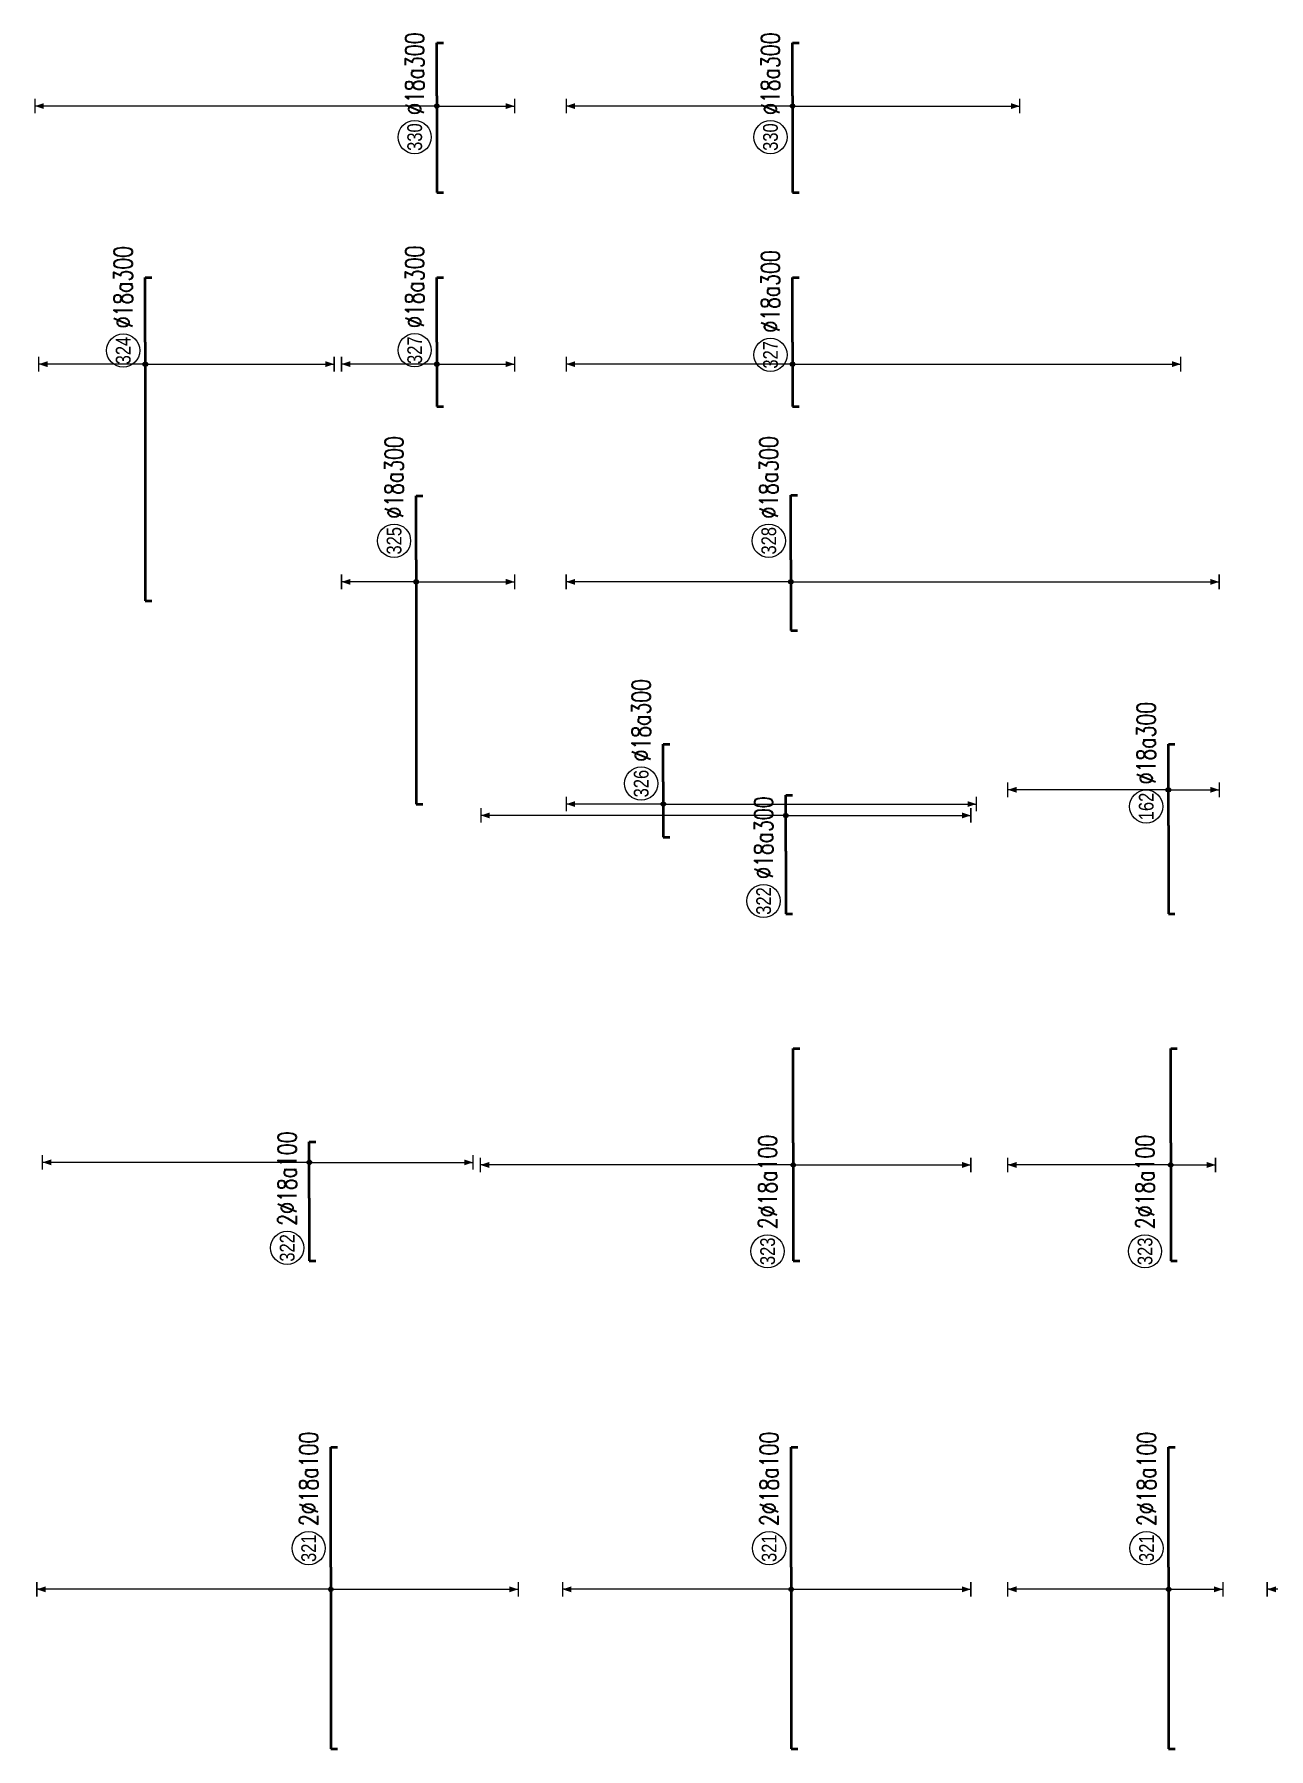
# Model space of a CAD drawing. Header units: millimetres. Extents: x -415354 to 592036, y -374841 to 139309.
# Drawn here: x 3880 to 37341, y -365970 to -319514 of the extents above; entities that cross this region are included whole.
import ezdxf
from ezdxf.enums import TextEntityAlignment as Align

# ---------------------------------------------------------------- set-up
doc = ezdxf.new("R2010")
doc.units = ezdxf.units.MM
doc.header["$MEASUREMENT"] = 0
for name, color, linetype, lineweight in [('NDC_S_DIM', 1, 'Continuous', 15), ('NDC_S_REBAR', 4, 'Continuous', 35), ('NDC_S_VN TEXT', 7, 'Continuous', 20)]:
    doc.layers.add(name, color=color, linetype=linetype, lineweight=lineweight)
doc.styles.add('ARIAL', font='arial.ttf', dxfattribs={"width": 0.8})
doc.styles.add('NDC_EN TXT', font='romans.shx', dxfattribs={"width": 0.8})

# ---------------------------------------------------------------- blocks, each defined once
blk = doc.blocks.new('*U223')
h = blk.add_hatch(color=6)
edge = h.paths.add_edge_path()
edge.add_arc((-2.99, 0), 0.3, 0, 360)
at = {"layer": 'NDC_S_DIM', "color": 8}
for q in [(-2.99, 39.84), (-2.99, -25.41)]:
    blk.add_line((-2.99, 0), q, dxfattribs=at)
for points in [[(-3.99, 39.84, 0.2, 0.2, 0), (-1.99, 39.84, 0, 0, 0)], [(-3.99, -25.41, 0.2, 0.2, 0), (-1.99, -25.41, 0, 0, 0)]]:
    blk.add_lwpolyline(points, format="xyseb", dxfattribs=at)
at = {"layer": 'NDC_S_DIM'}
blk.add_circle((2.58, 3), 2.25, dxfattribs=at)
at = {"layer": 'NDC_S_DIM', "color": 6}
blk.add_circle((-2.99, 0), 0.3, dxfattribs=at)
at = {"layer": 'NDC_S_DIM', "color": 8}
for points in [[(-3.39, 38.64), (-2.99, 39.84), (-2.59, 38.64)], [(-3.39, -24.21), (-2.99, -25.41), (-2.59, -24.21)]]:
    blk.add_solid(points, dxfattribs=at)
at = {"layer": 'NDC_S_REBAR'}
for p, q in [((0, 0), (-24.59, 0)), ((-24.59, 0), (-24.59, -0.9)), ((0, 0), (16.27, 0)), ((16.27, 0), (16.27, -0.9)), ((-24.59, -0.9), (-24.59, -0.9)), ((16.27, -0.9), (16.27, -0.9))]:
    blk.add_line(p, q, dxfattribs=at)
at = {"layer": 'NDC_S_VN TEXT', "style": 'ARIAL', "width": 0.8}
blk.add_attdef('KHT', text='', height=2, dxfattribs=at).set_placement((2.58, 3), align=Align.MIDDLE_CENTER)
at = {"layer": 'NDC_S_VN TEXT', "color": 3, "style": 'NDC_EN TXT', "width": 0.75}
blk.add_attdef('DKT', (5.58, 1.75), '', height=2.5, dxfattribs=at)
blk = doc.blocks.new('*U224')
h = blk.add_hatch(color=6)
edge = h.paths.add_edge_path()
edge.add_arc((-2.99, 0), 0.3, 0, 360)
at = {"layer": 'NDC_S_DIM', "color": 8}
for q in [(-2.99, 10.12), (-2.99, -13.34)]:
    blk.add_line((-2.99, 0), q, dxfattribs=at)
for points in [[(-3.99, 10.12, 0.2, 0.2, 0), (-1.99, 10.12, 0, 0, 0)], [(-3.99, -13.34, 0.2, 0.2, 0), (-1.99, -13.34, 0, 0, 0)]]:
    blk.add_lwpolyline(points, format="xyseb", dxfattribs=at)
at = {"layer": 'NDC_S_DIM'}
blk.add_circle((2.58, 3), 2.25, dxfattribs=at)
at = {"layer": 'NDC_S_DIM', "color": 6}
blk.add_circle((-2.99, 0), 0.3, dxfattribs=at)
at = {"layer": 'NDC_S_DIM', "color": 8}
for points in [[(-3.39, 8.92), (-2.99, 10.12), (-2.59, 8.92)], [(-3.39, -12.14), (-2.99, -13.34), (-2.59, -12.14)]]:
    blk.add_solid(points, dxfattribs=at)
at = {"layer": 'NDC_S_REBAR'}
for p, q in [((0, 0), (-33.09, 0)), ((-33.09, 0), (-33.09, -0.9)), ((0, 0), (8.66, 0)), ((8.66, 0), (8.66, -0.9)), ((-33.09, -0.9), (-33.09, -0.9)), ((8.66, -0.9), (8.66, -0.9))]:
    blk.add_line(p, q, dxfattribs=at)
at = {"layer": 'NDC_S_VN TEXT', "style": 'ARIAL', "width": 0.8}
blk.add_attdef('KHT', text='', height=2, dxfattribs=at).set_placement((2.58, 3), align=Align.MIDDLE_CENTER)
at = {"layer": 'NDC_S_VN TEXT', "color": 3, "style": 'NDC_EN TXT', "width": 0.75}
blk.add_attdef('DKT', (5.58, 1.75), '', height=2.5, dxfattribs=at)
blk = doc.blocks.new('*U225')
h = blk.add_hatch(color=6)
edge = h.paths.add_edge_path()
edge.add_arc((-2.99, 0), 0.3, 0, 360)
at = {"layer": 'NDC_S_DIM', "color": 8}
for q in [(-2.99, 12.91), (-2.99, -10.54)]:
    blk.add_line((-2.99, 0), q, dxfattribs=at)
for points in [[(-3.99, 12.91, 0.2, 0.2, 0), (-1.99, 12.91, 0, 0, 0)], [(-3.99, -10.54, 0.2, 0.2, 0), (-1.99, -10.54, 0, 0, 0)]]:
    blk.add_lwpolyline(points, format="xyseb", dxfattribs=at)
at = {"layer": 'NDC_S_DIM'}
blk.add_circle((-1.1, 3), 2.25, dxfattribs=at)
at = {"layer": 'NDC_S_DIM', "color": 6}
blk.add_circle((-2.99, 0), 0.3, dxfattribs=at)
at = {"layer": 'NDC_S_DIM', "color": 8}
for points in [[(-3.39, 11.71), (-2.99, 12.91), (-2.59, 11.71)], [(-3.39, -9.34), (-2.99, -10.54), (-2.59, -9.34)]]:
    blk.add_solid(points, dxfattribs=at)
at = {"layer": 'NDC_S_REBAR'}
for p, q in [((0, 0), (-8.73, 0)), ((-8.73, 0), (-8.73, -0.9)), ((0, 0), (8.77, 0)), ((8.77, 0), (8.77, -0.9)), ((-8.73, -0.9), (-8.73, -0.9)), ((8.77, -0.9), (8.77, -0.9))]:
    blk.add_line(p, q, dxfattribs=at)
at = {"layer": 'NDC_S_VN TEXT', "style": 'ARIAL', "width": 0.8}
blk.add_attdef('KHT', text='', height=2, dxfattribs=at).set_placement((-1.1, 3), align=Align.MIDDLE_CENTER)
at = {"layer": 'NDC_S_VN TEXT', "color": 3, "style": 'NDC_EN TXT', "width": 0.75}
blk.add_attdef('DKT', (1.9, 1.75), '', height=2.5, dxfattribs=at)
blk = doc.blocks.new('*U251')
h = blk.add_hatch(color=6)
edge = h.paths.add_edge_path()
edge.add_arc((-1.38, 0), 0.3, 0, 360)
at = {"layer": 'NDC_S_DIM', "color": 8}
for q in [(-1.38, 54.46), (-1.38, -10.54)]:
    blk.add_line((-1.38, 0), q, dxfattribs=at)
for points in [[(-2.38, 54.46, 0.2, 0.2, 0), (-0.38, 54.46, 0, 0, 0)], [(-2.38, -10.54, 0.2, 0.2, 0), (-0.38, -10.54, 0, 0, 0)]]:
    blk.add_lwpolyline(points, format="xyseb", dxfattribs=at)
at = {"layer": 'NDC_S_DIM'}
blk.add_circle((-5.58, 3), 2.25, dxfattribs=at)
at = {"layer": 'NDC_S_DIM', "color": 6}
blk.add_circle((-1.38, 0), 0.3, dxfattribs=at)
at = {"layer": 'NDC_S_DIM', "color": 8}
for points in [[(-1.78, 53.26), (-1.38, 54.46), (-0.98, 53.26)], [(-1.78, -9.34), (-1.38, -10.54), (-0.98, -9.34)]]:
    blk.add_solid(points, dxfattribs=at)
at = {"layer": 'NDC_S_REBAR'}
for p, q in [((0, 0), (-13.08, 0)), ((-13.08, 0), (-13.08, -0.9)), ((0, 0), (7.17, 0)), ((7.17, 0), (7.17, -0.9)), ((-13.08, -0.9), (-13.08, -0.9)), ((7.17, -0.9), (7.17, -0.9))]:
    blk.add_line(p, q, dxfattribs=at)
at = {"layer": 'NDC_S_VN TEXT', "style": 'ARIAL', "width": 0.8}
blk.add_attdef('KHT', text='', height=2, dxfattribs=at).set_placement((-5.58, 3), align=Align.MIDDLE_CENTER)
at = {"layer": 'NDC_S_VN TEXT', "color": 3, "style": 'NDC_EN TXT', "width": 0.75}
blk.add_attdef('DKT', (-2.58, 1.75), '', height=2.5, dxfattribs=at)
blk = doc.blocks.new('*U252')
h = blk.add_hatch(color=6)
edge = h.paths.add_edge_path()
edge.add_arc((-2.99, 0), 0.3, 0, 360)
at = {"layer": 'NDC_S_DIM', "color": 8}
for q in [(-2.99, 42.4), (-2.99, -24.07)]:
    blk.add_line((-2.99, 0), q, dxfattribs=at)
for points in [[(-3.99, 42.4, 0.2, 0.2, 0), (-1.99, 42.4, 0, 0, 0)], [(-3.99, -24.07, 0.2, 0.2, 0), (-1.99, -24.07, 0, 0, 0)]]:
    blk.add_lwpolyline(points, format="xyseb", dxfattribs=at)
at = {"layer": 'NDC_S_DIM'}
blk.add_circle((-14.69, 3.48), 2.25, dxfattribs=at)
at = {"layer": 'NDC_S_DIM', "color": 6}
blk.add_circle((-2.99, 0), 0.3, dxfattribs=at)
at = {"layer": 'NDC_S_DIM', "color": 8}
for points in [[(-3.39, 41.2), (-2.99, 42.4), (-2.59, 41.2)], [(-3.39, -22.87), (-2.99, -24.07), (-2.59, -22.87)]]:
    blk.add_solid(points, dxfattribs=at)
at = {"layer": 'NDC_S_REBAR'}
for p, q in [((0, 0), (-15.98, 0)), ((-15.98, 0), (-15.98, -0.9)), ((0, 0), (12.77, 0)), ((12.77, 0), (12.77, -0.9)), ((-15.98, -0.9), (-15.98, -0.9)), ((12.77, -0.9), (12.77, -0.9))]:
    blk.add_line(p, q, dxfattribs=at)
at = {"layer": 'NDC_S_VN TEXT', "color": 3, "style": 'NDC_EN TXT', "width": 0.75}
blk.add_attdef('DKT', (-11.69, 2.23), '', height=2.5, dxfattribs=at)
at = {"layer": 'NDC_S_VN TEXT', "style": 'ARIAL', "width": 0.8}
blk.add_attdef('KHT', text='', height=2, dxfattribs=at).set_placement((-14.69, 3.48), align=Align.MIDDLE_CENTER)
blk = doc.blocks.new('*U226')
h = blk.add_hatch(color=6)
edge = h.paths.add_edge_path()
edge.add_arc((-2.99, 0), 0.3, 0, 360)
at = {"layer": 'NDC_S_DIM', "color": 8}
for q in [(-2.99, 30.45), (-2.99, -58.05)]:
    blk.add_line((-2.99, 0), q, dxfattribs=at)
for points in [[(-3.99, 30.45, 0.2, 0.2, 0), (-1.99, 30.45, 0, 0, 0)], [(-3.99, -58.05, 0.2, 0.2, 0), (-1.99, -58.05, 0, 0, 0)]]:
    blk.add_lwpolyline(points, format="xyseb", dxfattribs=at)
at = {"layer": 'NDC_S_DIM'}
blk.add_circle((2.58, 3), 2.25, dxfattribs=at)
at = {"layer": 'NDC_S_DIM', "color": 6}
blk.add_circle((-2.99, 0), 0.3, dxfattribs=at)
at = {"layer": 'NDC_S_DIM', "color": 8}
for points in [[(-3.39, 29.25), (-2.99, 30.45), (-2.59, 29.25)], [(-3.39, -56.85), (-2.99, -58.05), (-2.59, -56.85)]]:
    blk.add_solid(points, dxfattribs=at)
at = {"layer": 'NDC_S_REBAR'}
for p, q in [((0, 0), (-9.59, 0)), ((-9.59, 0), (-9.59, -0.9)), ((0, 0), (8.77, 0)), ((8.77, 0), (8.77, -0.9)), ((-9.59, -0.9), (-9.59, -0.9)), ((8.77, -0.9), (8.77, -0.9))]:
    blk.add_line(p, q, dxfattribs=at)
at = {"layer": 'NDC_S_VN TEXT', "style": 'ARIAL', "width": 0.8}
blk.add_attdef('KHT', text='', height=2, dxfattribs=at).set_placement((2.58, 3), align=Align.MIDDLE_CENTER)
at = {"layer": 'NDC_S_VN TEXT', "color": 3, "style": 'NDC_EN TXT', "width": 0.75}
blk.add_attdef('DKT', (5.58, 1.75), '', height=2.5, dxfattribs=at)
blk = doc.blocks.new('*U222')
h = blk.add_hatch(color=6)
edge = h.paths.add_edge_path()
edge.add_arc((-2.99, 0), 0.3, 0, 360)
at = {"layer": 'NDC_S_DIM', "color": 8}
for q in [(-2.99, 30.67), (-2.99, -52.61)]:
    blk.add_line((-2.99, 0), q, dxfattribs=at)
for points in [[(-3.99, 30.67, 0.2, 0.2, 0), (-1.99, 30.67, 0, 0, 0)], [(-3.99, -52.61, 0.2, 0.2, 0), (-1.99, -52.61, 0, 0, 0)]]:
    blk.add_lwpolyline(points, format="xyseb", dxfattribs=at)
at = {"layer": 'NDC_S_DIM'}
blk.add_circle((-1.73, 3), 2.25, dxfattribs=at)
at = {"layer": 'NDC_S_DIM', "color": 6}
blk.add_circle((-2.99, 0), 0.3, dxfattribs=at)
at = {"layer": 'NDC_S_DIM', "color": 8}
for points in [[(-3.39, 29.47), (-2.99, 30.67), (-2.59, 29.47)], [(-3.39, -51.41), (-2.99, -52.61), (-2.59, -51.41)]]:
    blk.add_solid(points, dxfattribs=at)
at = {"layer": 'NDC_S_REBAR'}
for p, q in [((0, 0), (-8.73, 0)), ((-8.73, 0), (-8.73, -0.9)), ((0, 0), (8.77, 0)), ((8.77, 0), (8.77, -0.9)), ((-8.73, -0.9), (-8.73, -0.9)), ((8.77, -0.9), (8.77, -0.9))]:
    blk.add_line(p, q, dxfattribs=at)
at = {"layer": 'NDC_S_VN TEXT', "style": 'ARIAL', "width": 0.8}
blk.add_attdef('KHT', text='', height=2, dxfattribs=at).set_placement((-1.73, 3), align=Align.MIDDLE_CENTER)
at = {"layer": 'NDC_S_VN TEXT', "color": 3, "style": 'NDC_EN TXT', "width": 0.75}
blk.add_attdef('DKT', (1.27, 1.75), '', height=2.5, dxfattribs=at)
blk = doc.blocks.new('*U606')
h = blk.add_hatch(color=6)
edge = h.paths.add_edge_path()
edge.add_arc((-2.99, 0), 0.3, 0, 360)
at = {"layer": 'NDC_S_DIM', "color": 8}
for q in [(-2.99, 30.99), (-2.99, -24.34)]:
    blk.add_line((-2.99, 0), q, dxfattribs=at)
for points in [[(-3.99, 30.99, 0.2, 0.2, 0), (-1.99, 30.99, 0, 0, 0)], [(-3.99, -24.34, 0.2, 0.2, 0), (-1.99, -24.34, 0, 0, 0)]]:
    blk.add_lwpolyline(points, format="xyseb", dxfattribs=at)
at = {"layer": 'NDC_S_DIM'}
blk.add_circle((2.58, 3), 2.25, dxfattribs=at)
at = {"layer": 'NDC_S_DIM', "color": 6}
blk.add_circle((-2.99, 0), 0.3, dxfattribs=at)
at = {"layer": 'NDC_S_DIM', "color": 8}
for points in [[(-3.39, 29.79), (-2.99, 30.99), (-2.59, 29.79)], [(-3.39, -23.14), (-2.99, -24.34), (-2.59, -23.14)]]:
    blk.add_solid(points, dxfattribs=at)
at = {"layer": 'NDC_S_REBAR'}
for p, q in [((0, 0), (-24.59, 0)), ((-24.59, 0), (-24.59, -0.9)), ((0, 0), (16.27, 0)), ((16.27, 0), (16.27, -0.9)), ((-24.59, -0.9), (-24.59, -0.9)), ((16.27, -0.9), (16.27, -0.9))]:
    blk.add_line(p, q, dxfattribs=at)
at = {"layer": 'NDC_S_VN TEXT', "style": 'ARIAL', "width": 0.8}
blk.add_attdef('KHT', text='', height=2, dxfattribs=at).set_placement((2.58, 3), align=Align.MIDDLE_CENTER)
at = {"layer": 'NDC_S_VN TEXT', "color": 3, "style": 'NDC_EN TXT', "width": 0.75}
blk.add_attdef('DKT', (5.58, 1.75), '', height=2.5, dxfattribs=at)
blk = doc.blocks.new('*U607')
h = blk.add_hatch(color=6)
edge = h.paths.add_edge_path()
edge.add_arc((-2.99, 0), 0.3, 0, 360)
at = {"layer": 'NDC_S_DIM', "color": 8}
for q in [(-2.99, 14.45), (-2.99, -25.59)]:
    blk.add_line((-2.99, 0), q, dxfattribs=at)
for points in [[(-3.99, 14.45, 0.2, 0.2, 0), (-1.99, 14.45, 0, 0, 0)], [(-3.99, -25.59, 0.2, 0.2, 0), (-1.99, -25.59, 0, 0, 0)]]:
    blk.add_lwpolyline(points, format="xyseb", dxfattribs=at)
at = {"layer": 'NDC_S_DIM'}
blk.add_circle((-1.15, 3), 2.25, dxfattribs=at)
at = {"layer": 'NDC_S_DIM', "color": 6}
blk.add_circle((-2.99, 0), 0.3, dxfattribs=at)
at = {"layer": 'NDC_S_DIM', "color": 8}
for points in [[(-3.39, 13.25), (-2.99, 14.45), (-2.59, 13.25)], [(-3.39, -24.39), (-2.99, -25.59), (-2.59, -24.39)]]:
    blk.add_solid(points, dxfattribs=at)
at = {"layer": 'NDC_S_REBAR'}
for p, q in [((0, 0), (-35.08, 0)), ((-35.08, 0), (-35.08, -0.9)), ((0, 0), (8.77, 0)), ((8.77, 0), (8.77, -0.9)), ((-35.08, -0.9), (-35.08, -0.9)), ((8.77, -0.9), (8.77, -0.9))]:
    blk.add_line(p, q, dxfattribs=at)
at = {"layer": 'NDC_S_VN TEXT', "style": 'ARIAL', "width": 0.8}
blk.add_attdef('KHT', text='', height=2, dxfattribs=at).set_placement((-1.15, 3), align=Align.MIDDLE_CENTER)
at = {"layer": 'NDC_S_VN TEXT', "color": 3, "style": 'NDC_EN TXT', "width": 0.75}
blk.add_attdef('DKT', (1.85, 1.75), '', height=2.5, dxfattribs=at)
blk = doc.blocks.new('*U608')
h = blk.add_hatch(color=6)
edge = h.paths.add_edge_path()
edge.add_arc((-1.38, 0), 0.3, 0, 360)
at = {"layer": 'NDC_S_DIM', "color": 8}
for q in [(-1.38, 30.67), (-1.38, -30.79)]:
    blk.add_line((-1.38, 0), q, dxfattribs=at)
for points in [[(-2.38, 30.67, 0.2, 0.2, 0), (-0.38, 30.67, 0, 0, 0)], [(-2.38, -30.79, 0.2, 0.2, 0), (-0.38, -30.79, 0, 0, 0)]]:
    blk.add_lwpolyline(points, format="xyseb", dxfattribs=at)
at = {"layer": 'NDC_S_DIM'}
blk.add_circle((-5.58, 3), 2.25, dxfattribs=at)
at = {"layer": 'NDC_S_DIM', "color": 6}
blk.add_circle((-1.38, 0), 0.3, dxfattribs=at)
at = {"layer": 'NDC_S_DIM', "color": 8}
for points in [[(-1.78, 29.47), (-1.38, 30.67), (-0.98, 29.47)], [(-1.78, -29.59), (-1.38, -30.79), (-0.98, -29.59)]]:
    blk.add_solid(points, dxfattribs=at)
at = {"layer": 'NDC_S_REBAR'}
for p, q in [((0, 0), (-13.08, 0)), ((-13.08, 0), (-13.08, -0.9)), ((0, 0), (7.17, 0)), ((7.17, 0), (7.17, -0.9)), ((-13.08, -0.9), (-13.08, -0.9)), ((7.17, -0.9), (7.17, -0.9))]:
    blk.add_line(p, q, dxfattribs=at)
at = {"layer": 'NDC_S_VN TEXT', "style": 'ARIAL', "width": 0.8}
blk.add_attdef('KHT', text='', height=2, dxfattribs=at).set_placement((-5.58, 3), align=Align.MIDDLE_CENTER)
at = {"layer": 'NDC_S_VN TEXT', "color": 3, "style": 'NDC_EN TXT', "width": 0.75}
blk.add_attdef('DKT', (-2.58, 1.75), '', height=2.5, dxfattribs=at)
blk = doc.blocks.new('*U613')
h = blk.add_hatch(color=6)
edge = h.paths.add_edge_path()
edge.add_arc((-2.99, 0), 0.3, 0, 360)
at = {"layer": 'NDC_S_DIM', "color": 8}
for q in [(-2.99, 30.92), (-2.99, -41.83)]:
    blk.add_line((-2.99, 0), q, dxfattribs=at)
for points in [[(-3.99, 30.92, 0.2, 0.2, 0), (-1.99, 30.92, 0, 0, 0)], [(-3.99, -41.83, 0.2, 0.2, 0), (-1.99, -41.83, 0, 0, 0)]]:
    blk.add_lwpolyline(points, format="xyseb", dxfattribs=at)
at = {"layer": 'NDC_S_DIM'}
blk.add_circle((2.58, 3), 2.25, dxfattribs=at)
at = {"layer": 'NDC_S_DIM', "color": 6}
blk.add_circle((-2.99, 0), 0.3, dxfattribs=at)
at = {"layer": 'NDC_S_DIM', "color": 8}
for points in [[(-3.39, 29.72), (-2.99, 30.92), (-2.59, 29.72)], [(-3.39, -40.63), (-2.99, -41.83), (-2.59, -40.63)]]:
    blk.add_solid(points, dxfattribs=at)
at = {"layer": 'NDC_S_REBAR'}
for p, q in [((0, 0), (-24.59, 0)), ((-24.59, 0), (-24.59, -0.9)), ((0, 0), (16.27, 0)), ((16.27, 0), (16.27, -0.9)), ((-24.59, -0.9), (-24.59, -0.9)), ((16.27, -0.9), (16.27, -0.9))]:
    blk.add_line(p, q, dxfattribs=at)
at = {"layer": 'NDC_S_VN TEXT', "style": 'ARIAL', "width": 0.8}
blk.add_attdef('KHT', text='', height=2, dxfattribs=at).set_placement((2.58, 3), align=Align.MIDDLE_CENTER)
at = {"layer": 'NDC_S_VN TEXT', "color": 3, "style": 'NDC_EN TXT', "width": 0.75}
blk.add_attdef('DKT', (5.58, 1.75), '', height=2.5, dxfattribs=at)
blk = doc.blocks.new('*U790')
h = blk.add_hatch(color=6)
edge = h.paths.add_edge_path()
edge.add_arc((4.84, 0), 0.3, 0, 360)
at = {"layer": 'NDC_S_DIM', "color": 8}
for q in [(4.84, 41.31), (4.84, -25.09)]:
    blk.add_line((4.84, 0), q, dxfattribs=at)
for points in [[(3.84, 41.31, 0.2, 0.2, 0), (5.84, 41.31, 0, 0, 0)], [(3.84, -25.09, 0.2, 0.2, 0), (5.84, -25.09, 0, 0, 0)]]:
    blk.add_lwpolyline(points, format="xyseb", dxfattribs=at)
at = {"layer": 'NDC_S_DIM'}
blk.add_circle((-6.75, 3), 2.25, dxfattribs=at)
at = {"layer": 'NDC_S_DIM', "color": 6}
blk.add_circle((4.84, 0), 0.3, dxfattribs=at)
at = {"layer": 'NDC_S_DIM', "color": 8}
for points in [[(4.44, 40.11), (4.84, 41.31), (5.24, 40.11)], [(4.44, -23.89), (4.84, -25.09), (5.24, -23.89)]]:
    blk.add_solid(points, dxfattribs=at)
at = {"layer": 'NDC_S_REBAR'}
for p, q in [((0, 0), (-8.5, 0)), ((-8.5, 0), (-8.5, -0.9)), ((0, 0), (7.6, 0)), ((7.6, 0), (7.6, -0.9)), ((-8.5, -0.9), (-8.5, -0.9)), ((7.6, -0.9), (7.6, -0.9))]:
    blk.add_line(p, q, dxfattribs=at)
at = {"layer": 'NDC_S_VN TEXT', "style": 'ARIAL', "width": 0.8}
blk.add_attdef('KHT', text='', height=2, dxfattribs=at).set_placement((-6.75, 3), align=Align.MIDDLE_CENTER)
at = {"layer": 'NDC_S_VN TEXT', "color": 3, "style": 'NDC_EN TXT', "width": 0.75}
blk.add_attdef('DKT', (-3.75, 1.75), '', height=2.5, dxfattribs=at)
blk = doc.blocks.new('*U791')
h = blk.add_hatch(color=6)
edge = h.paths.add_edge_path()
edge.add_arc((4.84, 0), 0.3, 0, 360)
at = {"layer": 'NDC_S_DIM', "color": 8}
for q in [(4.84, 36.17), (4.84, -22.19)]:
    blk.add_line((4.84, 0), q, dxfattribs=at)
for points in [[(3.84, 36.17, 0.2, 0.2, 0), (5.84, 36.17, 0, 0, 0)], [(3.84, -22.19, 0.2, 0.2, 0), (5.84, -22.19, 0, 0, 0)]]:
    blk.add_lwpolyline(points, format="xyseb", dxfattribs=at)
at = {"layer": 'NDC_S_DIM'}
blk.add_circle((-6.75, 3), 2.25, dxfattribs=at)
at = {"layer": 'NDC_S_DIM', "color": 6}
blk.add_circle((4.84, 0), 0.3, dxfattribs=at)
at = {"layer": 'NDC_S_DIM', "color": 8}
for points in [[(4.44, 34.97), (4.84, 36.17), (5.24, 34.97)], [(4.44, -20.99), (4.84, -22.19), (5.24, -20.99)]]:
    blk.add_solid(points, dxfattribs=at)
at = {"layer": 'NDC_S_REBAR'}
for p, q in [((0, 0), (-8.5, 0)), ((-8.5, 0), (-8.5, -0.9)), ((0, 0), (7.6, 0)), ((7.6, 0), (7.6, -0.9)), ((-8.5, -0.9), (-8.5, -0.9)), ((7.6, -0.9), (7.6, -0.9))]:
    blk.add_line(p, q, dxfattribs=at)
at = {"layer": 'NDC_S_VN TEXT', "style": 'ARIAL', "width": 0.8}
blk.add_attdef('KHT', text='', height=2, dxfattribs=at).set_placement((-6.75, 3), align=Align.MIDDLE_CENTER)
at = {"layer": 'NDC_S_VN TEXT', "color": 3, "style": 'NDC_EN TXT', "width": 0.75}
blk.add_attdef('DKT', (-3.75, 1.75), '', height=2.5, dxfattribs=at)
blk = doc.blocks.new('*U793')
h = blk.add_hatch(color=6)
edge = h.paths.add_edge_path()
edge.add_arc((-2.99, 0), 0.3, 0, 360)
at = {"layer": 'NDC_S_DIM', "color": 8}
for q in [(-2.99, 22.08), (-2.99, -6.08)]:
    blk.add_line((-2.99, 0), q, dxfattribs=at)
for points in [[(-3.99, 22.08, 0.2, 0.2, 0), (-1.99, 22.08, 0, 0, 0)], [(-3.99, -6.08, 0.2, 0.2, 0), (-1.99, -6.08, 0, 0, 0)]]:
    blk.add_lwpolyline(points, format="xyseb", dxfattribs=at)
at = {"layer": 'NDC_S_DIM'}
blk.add_circle((-14.69, 3.48), 2.25, dxfattribs=at)
at = {"layer": 'NDC_S_DIM', "color": 6}
blk.add_circle((-2.99, 0), 0.3, dxfattribs=at)
at = {"layer": 'NDC_S_DIM', "color": 8}
for points in [[(-3.39, 20.88), (-2.99, 22.08), (-2.59, 20.88)], [(-3.39, -4.88), (-2.99, -6.08), (-2.59, -4.88)]]:
    blk.add_solid(points, dxfattribs=at)
at = {"layer": 'NDC_S_REBAR'}
for p, q in [((0, 0), (-15.98, 0)), ((-15.98, 0), (-15.98, -0.9)), ((0, 0), (12.77, 0)), ((12.77, 0), (12.77, -0.9)), ((-15.98, -0.9), (-15.98, -0.9)), ((12.77, -0.9), (12.77, -0.9))]:
    blk.add_line(p, q, dxfattribs=at)
at = {"layer": 'NDC_S_VN TEXT', "color": 3, "style": 'NDC_EN TXT', "width": 0.75}
blk.add_attdef('DKT', (-11.69, 2.23), '', height=2.5, dxfattribs=at)
at = {"layer": 'NDC_S_VN TEXT', "style": 'ARIAL', "width": 0.8}
blk.add_attdef('KHT', text='', height=2, dxfattribs=at).set_placement((-14.69, 3.48), align=Align.MIDDLE_CENTER)
blk = doc.blocks.new('*U794')
h = blk.add_hatch(color=6)
edge = h.paths.add_edge_path()
edge.add_arc((4.84, 0), 0.3, 0, 360)
at = {"layer": 'NDC_S_DIM', "color": 8}
for q in [(4.84, 21.77), (4.84, -6.9)]:
    blk.add_line((4.84, 0), q, dxfattribs=at)
for points in [[(3.84, 21.77, 0.2, 0.2, 0), (5.84, 21.77, 0, 0, 0)], [(3.84, -6.9, 0.2, 0.2, 0), (5.84, -6.9, 0, 0, 0)]]:
    blk.add_lwpolyline(points, format="xyseb", dxfattribs=at)
at = {"layer": 'NDC_S_DIM'}
blk.add_circle((2.58, 3), 2.25, dxfattribs=at)
at = {"layer": 'NDC_S_DIM', "color": 6}
blk.add_circle((4.84, 0), 0.3, dxfattribs=at)
at = {"layer": 'NDC_S_DIM', "color": 8}
for points in [[(4.44, 20.57), (4.84, 21.77), (5.24, 20.57)], [(4.44, -5.7), (4.84, -6.9), (5.24, -5.7)]]:
    blk.add_solid(points, dxfattribs=at)
at = {"layer": 'NDC_S_REBAR'}
for p, q in [((0, 0), (-11.98, 0)), ((-11.98, 0), (-11.98, -0.9)), ((0, 0), (11.02, 0)), ((11.02, 0), (11.02, -0.9)), ((-11.98, -0.9), (-11.98, -0.9)), ((11.02, -0.9), (11.02, -0.9))]:
    blk.add_line(p, q, dxfattribs=at)
at = {"layer": 'NDC_S_VN TEXT', "style": 'ARIAL', "width": 0.8}
blk.add_attdef('KHT', text='', height=2, dxfattribs=at).set_placement((2.58, 3), align=Align.MIDDLE_CENTER)
at = {"layer": 'NDC_S_VN TEXT', "color": 3, "style": 'NDC_EN TXT', "width": 0.75}
blk.add_attdef('DKT', (5.58, 1.75), '', height=2.5, dxfattribs=at)
blk = doc.blocks.new('*U792')
h = blk.add_hatch(color=6)
edge = h.paths.add_edge_path()
edge.add_arc((-2.99, 0), 0.3, 0, 360)
at = {"layer": 'NDC_S_DIM', "color": 8}
for q in [(-2.99, 21.81), (-2.99, -7.36)]:
    blk.add_line((-2.99, 0), q, dxfattribs=at)
for points in [[(-3.99, 21.81, 0.2, 0.2, 0), (-1.99, 21.81, 0, 0, 0)], [(-3.99, -7.36, 0.2, 0.2, 0), (-1.99, -7.36, 0, 0, 0)]]:
    blk.add_lwpolyline(points, format="xyseb", dxfattribs=at)
at = {"layer": 'NDC_S_DIM'}
blk.add_circle((2.58, 3), 2.25, dxfattribs=at)
at = {"layer": 'NDC_S_DIM', "color": 6}
blk.add_circle((-2.99, 0), 0.3, dxfattribs=at)
at = {"layer": 'NDC_S_DIM', "color": 8}
for points in [[(-3.39, 20.61), (-2.99, 21.81), (-2.59, 20.61)], [(-3.39, -6.16), (-2.99, -7.36), (-2.59, -6.16)]]:
    blk.add_solid(points, dxfattribs=at)
at = {"layer": 'NDC_S_REBAR'}
for p, q in [((0, 0), (-24.59, 0)), ((-24.59, 0), (-24.59, -0.9)), ((0, 0), (16.27, 0)), ((16.27, 0), (16.27, -0.9)), ((-24.59, -0.9), (-24.59, -0.9)), ((16.27, -0.9), (16.27, -0.9))]:
    blk.add_line(p, q, dxfattribs=at)
at = {"layer": 'NDC_S_VN TEXT', "style": 'ARIAL', "width": 0.8}
blk.add_attdef('KHT', text='', height=2, dxfattribs=at).set_placement((2.58, 3), align=Align.MIDDLE_CENTER)
at = {"layer": 'NDC_S_VN TEXT', "color": 3, "style": 'NDC_EN TXT', "width": 0.75}
blk.add_attdef('DKT', (5.58, 1.75), '', height=2.5, dxfattribs=at)
blk = doc.blocks.new('*U795')
h = blk.add_hatch(color=6)
edge = h.paths.add_edge_path()
edge.add_arc((-2.99, 0), 0.3, 0, 360)
at = {"layer": 'NDC_S_DIM', "color": 8}
for q in [(-2.99, 13.15), (-2.99, -42.43)]:
    blk.add_line((-2.99, 0), q, dxfattribs=at)
for points in [[(-3.99, 13.15, 0.2, 0.2, 0), (-1.99, 13.15, 0, 0, 0)], [(-3.99, -42.43, 0.2, 0.2, 0), (-1.99, -42.43, 0, 0, 0)]]:
    blk.add_lwpolyline(points, format="xyseb", dxfattribs=at)
at = {"layer": 'NDC_S_DIM'}
blk.add_circle((-0.22, 3), 2.25, dxfattribs=at)
at = {"layer": 'NDC_S_DIM', "color": 6}
blk.add_circle((-2.99, 0), 0.3, dxfattribs=at)
at = {"layer": 'NDC_S_DIM', "color": 8}
for points in [[(-3.39, 11.95), (-2.99, 13.15), (-2.59, 11.95)], [(-3.39, -41.23), (-2.99, -42.43), (-2.59, -41.23)]]:
    blk.add_solid(points, dxfattribs=at)
at = {"layer": 'NDC_S_REBAR'}
for p, q in [((0, 0), (-7.48, 0)), ((-7.48, 0), (-7.48, -0.9)), ((0, 0), (5.12, 0)), ((5.12, 0), (5.12, -0.9)), ((-7.48, -0.9), (-7.48, -0.9)), ((5.12, -0.9), (5.12, -0.9))]:
    blk.add_line(p, q, dxfattribs=at)
at = {"layer": 'NDC_S_VN TEXT', "style": 'ARIAL', "width": 0.8}
blk.add_attdef('KHT', text='', height=2, dxfattribs=at).set_placement((-0.22, 3), align=Align.MIDDLE_CENTER)
at = {"layer": 'NDC_S_VN TEXT', "color": 3, "style": 'NDC_EN TXT', "width": 0.75}
blk.add_attdef('DKT', (2.78, 1.75), '', height=2.5, dxfattribs=at)

msp = doc.modelspace()

# ---------------------------------------------------------------- block references
at = {"xscale": 200, "yscale": 200, "zscale": 200, "rotation": 90}
for name, p, values in [('*U251', (14791, -321184), {'KHT': '330', 'DKT': '%%C18a300'}), ('*U608', (24434.6, -321184), {'KHT': '330', 'DKT': '%%C18a300'}), ('*U607', (6889.9, -327854.1), {'KHT': '324', 'DKT': '%%C18a300'}), ('*U225', (14791, -327854.1), {'KHT': '327', 'DKT': '%%C18a300'}), ('*U222', (24434.6, -327854.1), {'KHT': '327', 'DKT': '%%C18a300'}), ('*U224', (14232.3, -333754.2), {'KHT': '325', 'DKT': '%%C18a300'}), ('*U226', (24389, -333754.2), {'KHT': '328', 'DKT': '%%C18a300'}), ('*U795', (20930.6, -339774.4), {'KHT': '326', 'DKT': '%%C18a300'}), ('*U794', (34620.3, -340954.2), {'KHT': '162', 'DKT': '%%C18a300'}), ('*U790', (24248.8, -341649.3), {'KHT': '322', 'DKT': '%%C18a300'}), ('*U252', (24453.4, -349553.9), {'KHT': '323', 'DKT': '2%%C18a100'}), ('*U793', (34683.5, -349553.9), {'KHT': '323', 'DKT': '2%%C18a100'}), ('*U791', (11334.9, -351049.3), {'KHT': '322', 'DKT': '2%%C18a100'}), ('*U223', (11917.5, -361052.9), {'KHT': '321', 'DKT': '2%%C18a100'}), ('*U606', (24398.1, -361052.9), {'KHT': '321', 'DKT': '2%%C18a100'}), ('*U792', (34628.2, -361052.9), {'KHT': '321', 'DKT': '2%%C18a100'}), ('*U613', (43483.4, -361052.9), {'KHT': '321', 'DKT': '2%%C18a100'})]:
    msp.add_blockref(name, p, dxfattribs=at).add_auto_attribs(values)

doc.saveas('drawing.dxf')
